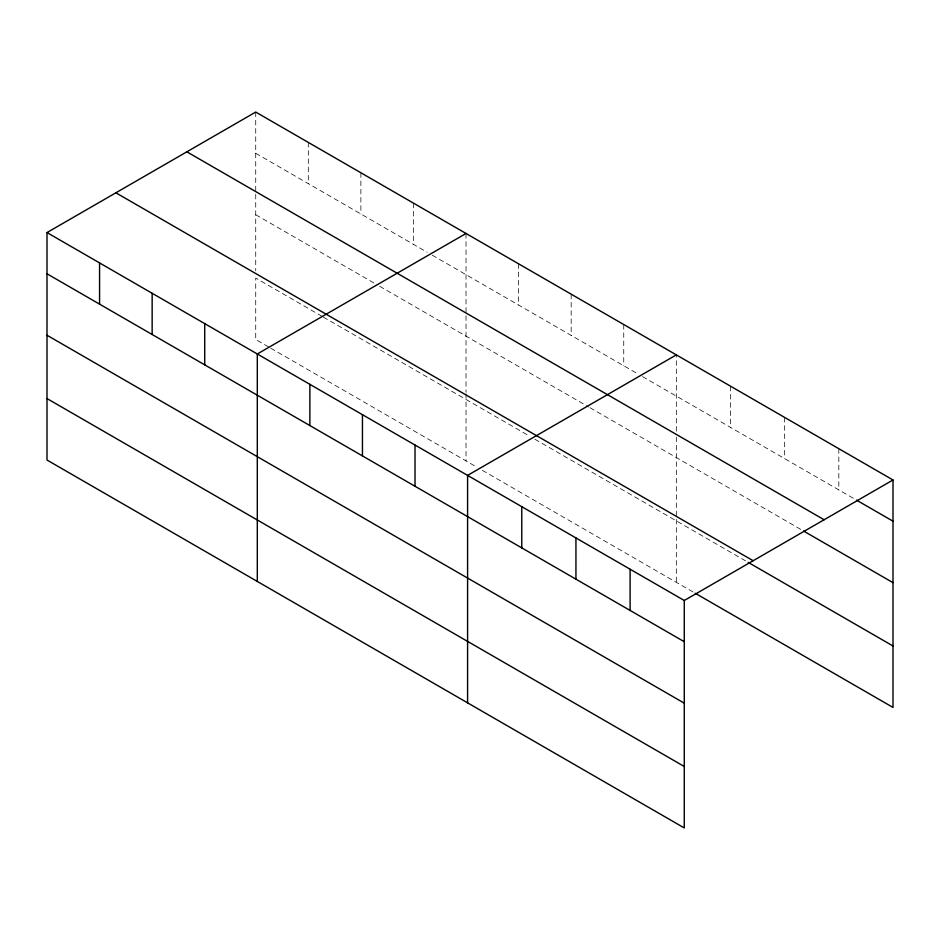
<?xml version="1.0" encoding="UTF-8"?>
<svg xmlns="http://www.w3.org/2000/svg" width="940" height="940" viewBox="0 0 940 940"><rect width="100%" height="100%" fill="white"/><g stroke="black" fill="none" stroke-linecap="round" stroke-linejoin="round"><path stroke-width="0.7" stroke-dasharray="4.7 3.53" d="M676.33 437.077L676.33 582.342M676.33 431.225L676.33 354.885M255.727 153.279L427.23 252.284M432.236 255.175L637.52 373.697M642.525 376.588L855.212 499.375M255.727 214.731L374.649 283.387M379.654 286.277L588.698 406.973M589.956 407.702L801.045 529.561M322.079 316.357L255.727 278.052L255.727 339.505L269.498 347.459M323.325 317.074L529.866 436.325M534.884 439.215L746.877 561.615M270.755 348.188L477.297 467.427M482.302 470.317L693.967 592.517M838.832 448.709L838.832 489.928M784.665 417.43L784.665 458.649M730.498 386.164L730.498 427.383M623.749 324.535L623.749 365.754M571.179 294.173L571.179 335.404M518.61 263.823L518.61 305.042M466.029 233.472L466.029 392.274M466.029 393.707L466.029 460.929M413.459 203.122L413.459 244.341M360.878 172.76L360.878 213.979M308.308 142.41L308.308 183.629M255.727 112.06L255.727 192.782M255.727 194.251L255.727 270.861"/><path stroke-width="1.41" d="M684.273 703.167L684.273 600.495L47 232.568L47 460.024L684.273 827.94L684.273 703.167L47 335.239M695.224 593.246L893 707.432L893 479.976L255.727 112.06L47 232.568M466.029 233.472L257.301 353.981L257.301 581.437M676.33 354.885L467.591 475.393L467.591 702.85M684.273 600.495L893 479.976M856.469 500.103L893 521.195M186.849 151.822L824.121 519.75M803.559 531.018L893 582.659M115.879 192.794L753.152 560.722M748.134 562.343L893 645.98M47 273.787L684.273 641.715M47 398.56L684.273 766.488M630.106 569.217L630.106 610.436M575.938 537.938L575.938 579.158M521.77 506.672L521.77 547.891M415.022 445.043L415.022 486.262M362.452 414.693L362.452 455.912M309.871 384.331L309.871 425.55M204.72 323.63L204.72 364.849M152.151 293.268L152.151 334.499M99.569 262.918L99.569 304.137"/></g></svg>
